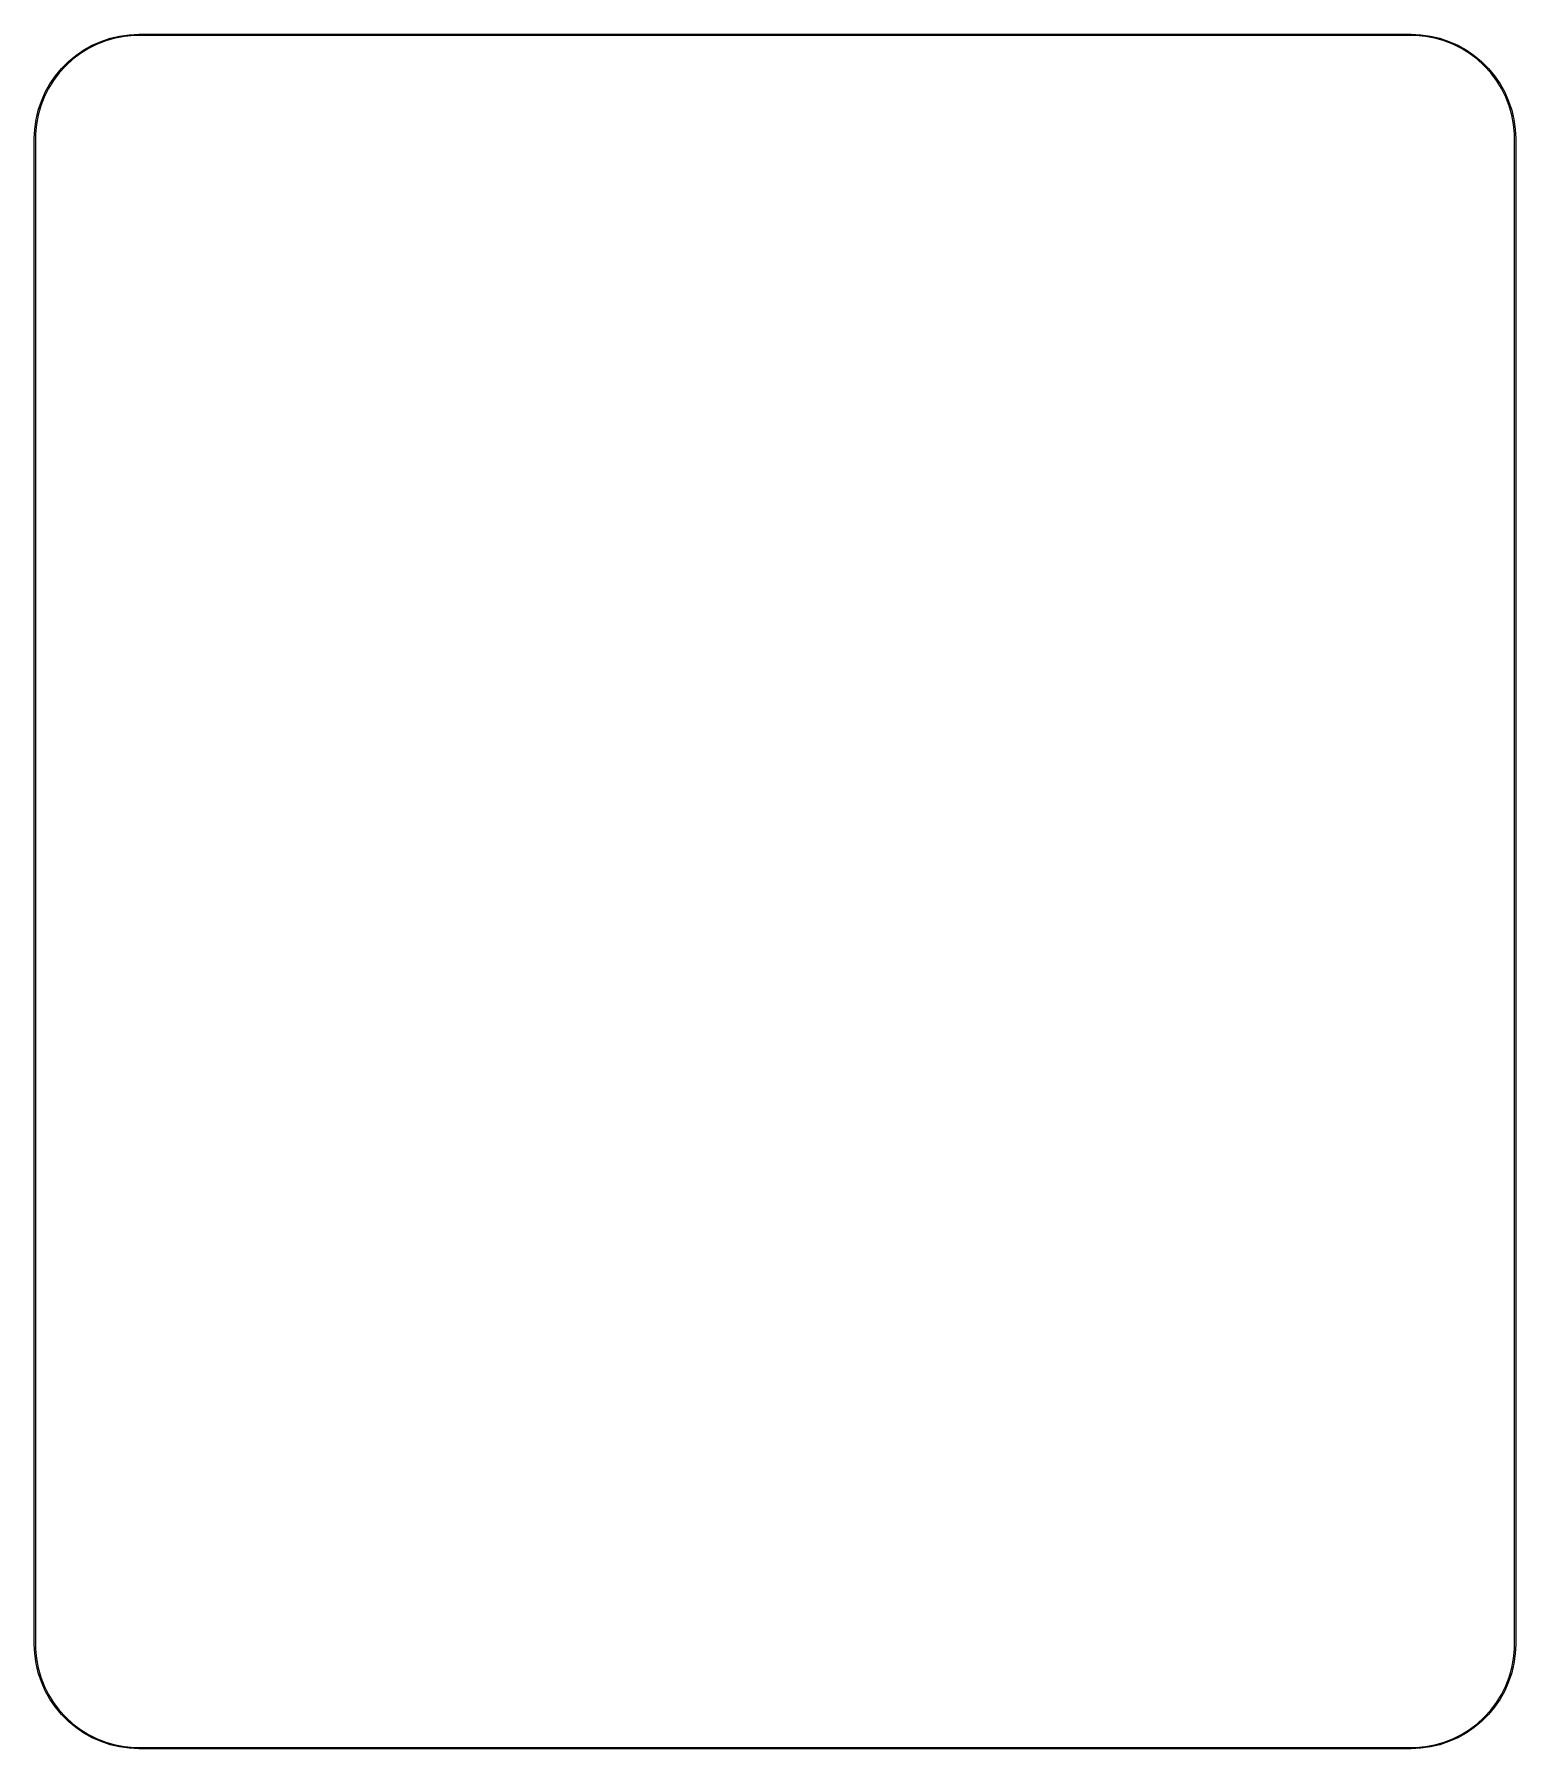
# Model space of a CAD drawing. Extents: x 133 to 190, y -117 to -51.
import ezdxf

# ---------------------------------------------------------------- set-up
doc = ezdxf.new("R2010")
doc.units = 0
doc.layers.add('BLACK', color=7, linetype='CONTINUOUS')

msp = doc.modelspace()

# ---------------------------------------------------------------- linework, layer by layer
at = {"layer": 'BLACK', "linetype": 'CONTINUOUS'}
for p, q in [((134.881111, -51.577876), (135.205903, -51.396968)), ((135.392699, -51.35981), (135.063681, -51.523642)), ((135.205903, -51.396968), (135.546002, -51.246799)), ((135.73543, -51.227036), (135.392699, -51.35981)), ((135.546002, -51.246799), (135.898506, -51.128652)), ((136.088949, -51.126451), (135.73543, -51.227036)), ((135.898506, -51.128652), (136.260408, -51.043533)), ((136.450242, -51.058913), (136.088949, -51.126451)), ((136.260408, -51.043533), (136.62862, -50.99217)), ((136.816225, -51.025), (136.450242, -51.058913)), ((136.62862, -50.99217), (137, -50.975)), ((137, -51.025), (136.816225, -51.025)), ((137, -50.975), (186, -50.975)), ((186, -51.025), (137, -51.025)), ((186, -50.975), (186.37138, -50.99217)), ((186.183775, -51.025), (186, -51.025)), ((186.549758, -51.058913), (186.183775, -51.025)), ((186.37138, -50.99217), (186.739592, -51.043533)), ((186.911051, -51.126451), (186.549758, -51.058913)), ((186.739592, -51.043533), (187.101494, -51.128652)), ((187.26457, -51.227036), (186.911051, -51.126451)), ((187.101494, -51.128652), (187.453998, -51.246799)), ((187.607301, -51.35981), (187.26457, -51.227036)), ((187.453998, -51.246799), (187.794097, -51.396968)), ((187.936319, -51.523642), (187.607301, -51.35981)), ((187.794097, -51.396968), (188.118889, -51.577876)), ((134.025489, -52.288375), (134.288375, -52.025489)), ((134.457871, -51.938631), (134.186248, -52.186248)), ((134.288375, -52.025489), (134.574396, -51.787981)), ((134.751183, -51.717132), (134.457871, -51.938631)), ((134.574396, -51.787981), (134.881111, -51.577876)), ((135.063681, -51.523642), (134.751183, -51.717132)), ((188.248817, -51.717132), (187.936319, -51.523642)), ((188.118889, -51.577876), (188.425604, -51.787981)), ((188.542129, -51.938631), (188.248817, -51.717132)), ((188.425604, -51.787981), (188.711625, -52.025489)), ((188.813752, -52.186248), (188.542129, -51.938631)), ((188.711625, -52.025489), (188.974511, -52.288375)), ((133.717132, -52.751183), (133.523642, -53.063681)), ((133.577876, -52.881111), (133.787981, -52.574396)), ((133.938631, -52.457871), (133.717132, -52.751183)), ((133.787981, -52.574396), (134.025489, -52.288375)), ((134.186248, -52.186248), (133.938631, -52.457871)), ((189.061369, -52.457871), (188.813752, -52.186248)), ((188.974511, -52.288375), (189.212019, -52.574396)), ((189.282868, -52.751183), (189.061369, -52.457871)), ((189.212019, -52.574396), (189.422124, -52.881111)), ((189.476358, -53.063681), (189.282868, -52.751183)), ((133.35981, -53.392699), (133.227036, -53.73543)), ((133.246799, -53.546002), (133.396968, -53.205903)), ((133.523642, -53.063681), (133.35981, -53.392699)), ((133.396968, -53.205903), (133.577876, -52.881111)), ((189.422124, -52.881111), (189.603032, -53.205903)), ((189.64019, -53.392699), (189.476358, -53.063681)), ((189.603032, -53.205903), (189.753201, -53.546002)), ((189.772964, -53.73543), (189.64019, -53.392699)), ((133.043533, -54.260408), (133.128652, -53.898506)), ((133.126451, -54.088949), (133.058913, -54.450242)), ((133.227036, -53.73543), (133.126451, -54.088949)), ((133.128652, -53.898506), (133.246799, -53.546002)), ((189.753201, -53.546002), (189.871348, -53.898506)), ((189.873549, -54.088949), (189.772964, -53.73543)), ((189.871348, -53.898506), (189.956467, -54.260408)), ((189.941087, -54.450242), (189.873549, -54.088949)), ((132.975, -55), (132.99217, -54.62862)), ((132.99217, -54.62862), (133.043533, -54.260408)), ((133.058913, -54.450242), (133.025, -54.816225)), ((133.025, -54.816225), (133.025, -55)), ((189.975, -54.816225), (189.941087, -54.450242)), ((189.956467, -54.260408), (190.00783, -54.62862)), ((189.975, -55), (189.975, -54.816225)), ((190.00783, -54.62862), (190.025, -55)), ((132.975, -113), (132.975, -55)), ((133.025, -55), (133.025, -113)), ((189.975, -113), (189.975, -55)), ((190.025, -55), (190.025, -113)), ((132.99217, -113.37138), (132.975, -113)), ((133.043533, -113.739592), (132.99217, -113.37138)), ((133.025, -113), (133.025, -113.183775)), ((133.025, -113.183775), (133.058913, -113.549758)), ((133.058913, -113.549758), (133.126451, -113.911051)), ((189.873549, -113.911051), (189.941087, -113.549758)), ((189.941087, -113.549758), (189.975, -113.183775)), ((190.00783, -113.37138), (189.956467, -113.739592)), ((189.975, -113.183775), (189.975, -113)), ((190.025, -113), (190.00783, -113.37138)), ((133.128652, -114.101494), (133.043533, -113.739592)), ((133.126451, -113.911051), (133.227036, -114.26457)), ((133.246799, -114.453998), (133.128652, -114.101494)), ((133.227036, -114.26457), (133.35981, -114.607301)), ((189.64019, -114.607301), (189.772964, -114.26457)), ((189.871348, -114.101494), (189.753201, -114.453998)), ((189.772964, -114.26457), (189.873549, -113.911051)), ((189.956467, -113.739592), (189.871348, -114.101494)), ((133.396968, -114.794097), (133.246799, -114.453998)), ((133.35981, -114.607301), (133.523642, -114.936319)), ((133.577876, -115.118889), (133.396968, -114.794097)), ((189.603032, -114.794097), (189.422124, -115.118889)), ((189.476358, -114.936319), (189.64019, -114.607301)), ((189.753201, -114.453998), (189.603032, -114.794097)), ((133.523642, -114.936319), (133.717132, -115.248817)), ((133.787981, -115.425604), (133.577876, -115.118889)), ((133.717132, -115.248817), (133.938631, -115.542129)), ((134.025489, -115.711625), (133.787981, -115.425604)), ((133.938631, -115.542129), (134.186248, -115.813752)), ((188.813752, -115.813752), (189.061369, -115.542129)), ((189.212019, -115.425604), (188.974511, -115.711625)), ((189.061369, -115.542129), (189.282868, -115.248817)), ((189.422124, -115.118889), (189.212019, -115.425604)), ((189.282868, -115.248817), (189.476358, -114.936319)), ((134.288375, -115.974511), (134.025489, -115.711625)), ((134.186248, -115.813752), (134.457871, -116.061369)), ((134.574396, -116.212019), (134.288375, -115.974511)), ((134.457871, -116.061369), (134.751183, -116.282868)), ((134.881111, -116.422124), (134.574396, -116.212019)), ((188.425604, -116.212019), (188.118889, -116.422124)), ((188.248817, -116.282868), (188.542129, -116.061369)), ((188.711625, -115.974511), (188.425604, -116.212019)), ((188.542129, -116.061369), (188.813752, -115.813752)), ((188.974511, -115.711625), (188.711625, -115.974511)), ((134.751183, -116.282868), (135.063681, -116.476358)), ((135.205903, -116.603032), (134.881111, -116.422124)), ((135.063681, -116.476358), (135.392699, -116.64019)), ((135.546002, -116.753201), (135.205903, -116.603032)), ((135.392699, -116.64019), (135.73543, -116.772964)), ((135.898506, -116.871348), (135.546002, -116.753201)), ((135.73543, -116.772964), (136.088949, -116.873549)), ((136.260408, -116.956467), (135.898506, -116.871348)), ((136.088949, -116.873549), (136.450242, -116.941087)), ((186.549758, -116.941087), (186.911051, -116.873549)), ((187.101494, -116.871348), (186.739592, -116.956467)), ((186.911051, -116.873549), (187.26457, -116.772964)), ((187.453998, -116.753201), (187.101494, -116.871348)), ((187.26457, -116.772964), (187.607301, -116.64019)), ((187.794097, -116.603032), (187.453998, -116.753201)), ((187.607301, -116.64019), (187.936319, -116.476358)), ((188.118889, -116.422124), (187.794097, -116.603032)), ((187.936319, -116.476358), (188.248817, -116.282868)), ((136.62862, -117.00783), (136.260408, -116.956467)), ((136.450242, -116.941087), (136.816225, -116.975)), ((137, -117.025), (136.62862, -117.00783)), ((136.816225, -116.975), (137, -116.975)), ((137, -116.975), (186, -116.975)), ((186, -117.025), (137, -117.025)), ((186, -116.975), (186.183775, -116.975)), ((186.37138, -117.00783), (186, -117.025)), ((186.183775, -116.975), (186.549758, -116.941087)), ((186.739592, -116.956467), (186.37138, -117.00783))]:
    msp.add_line(p, q, dxfattribs=at)

doc.saveas('drawing.dxf')
